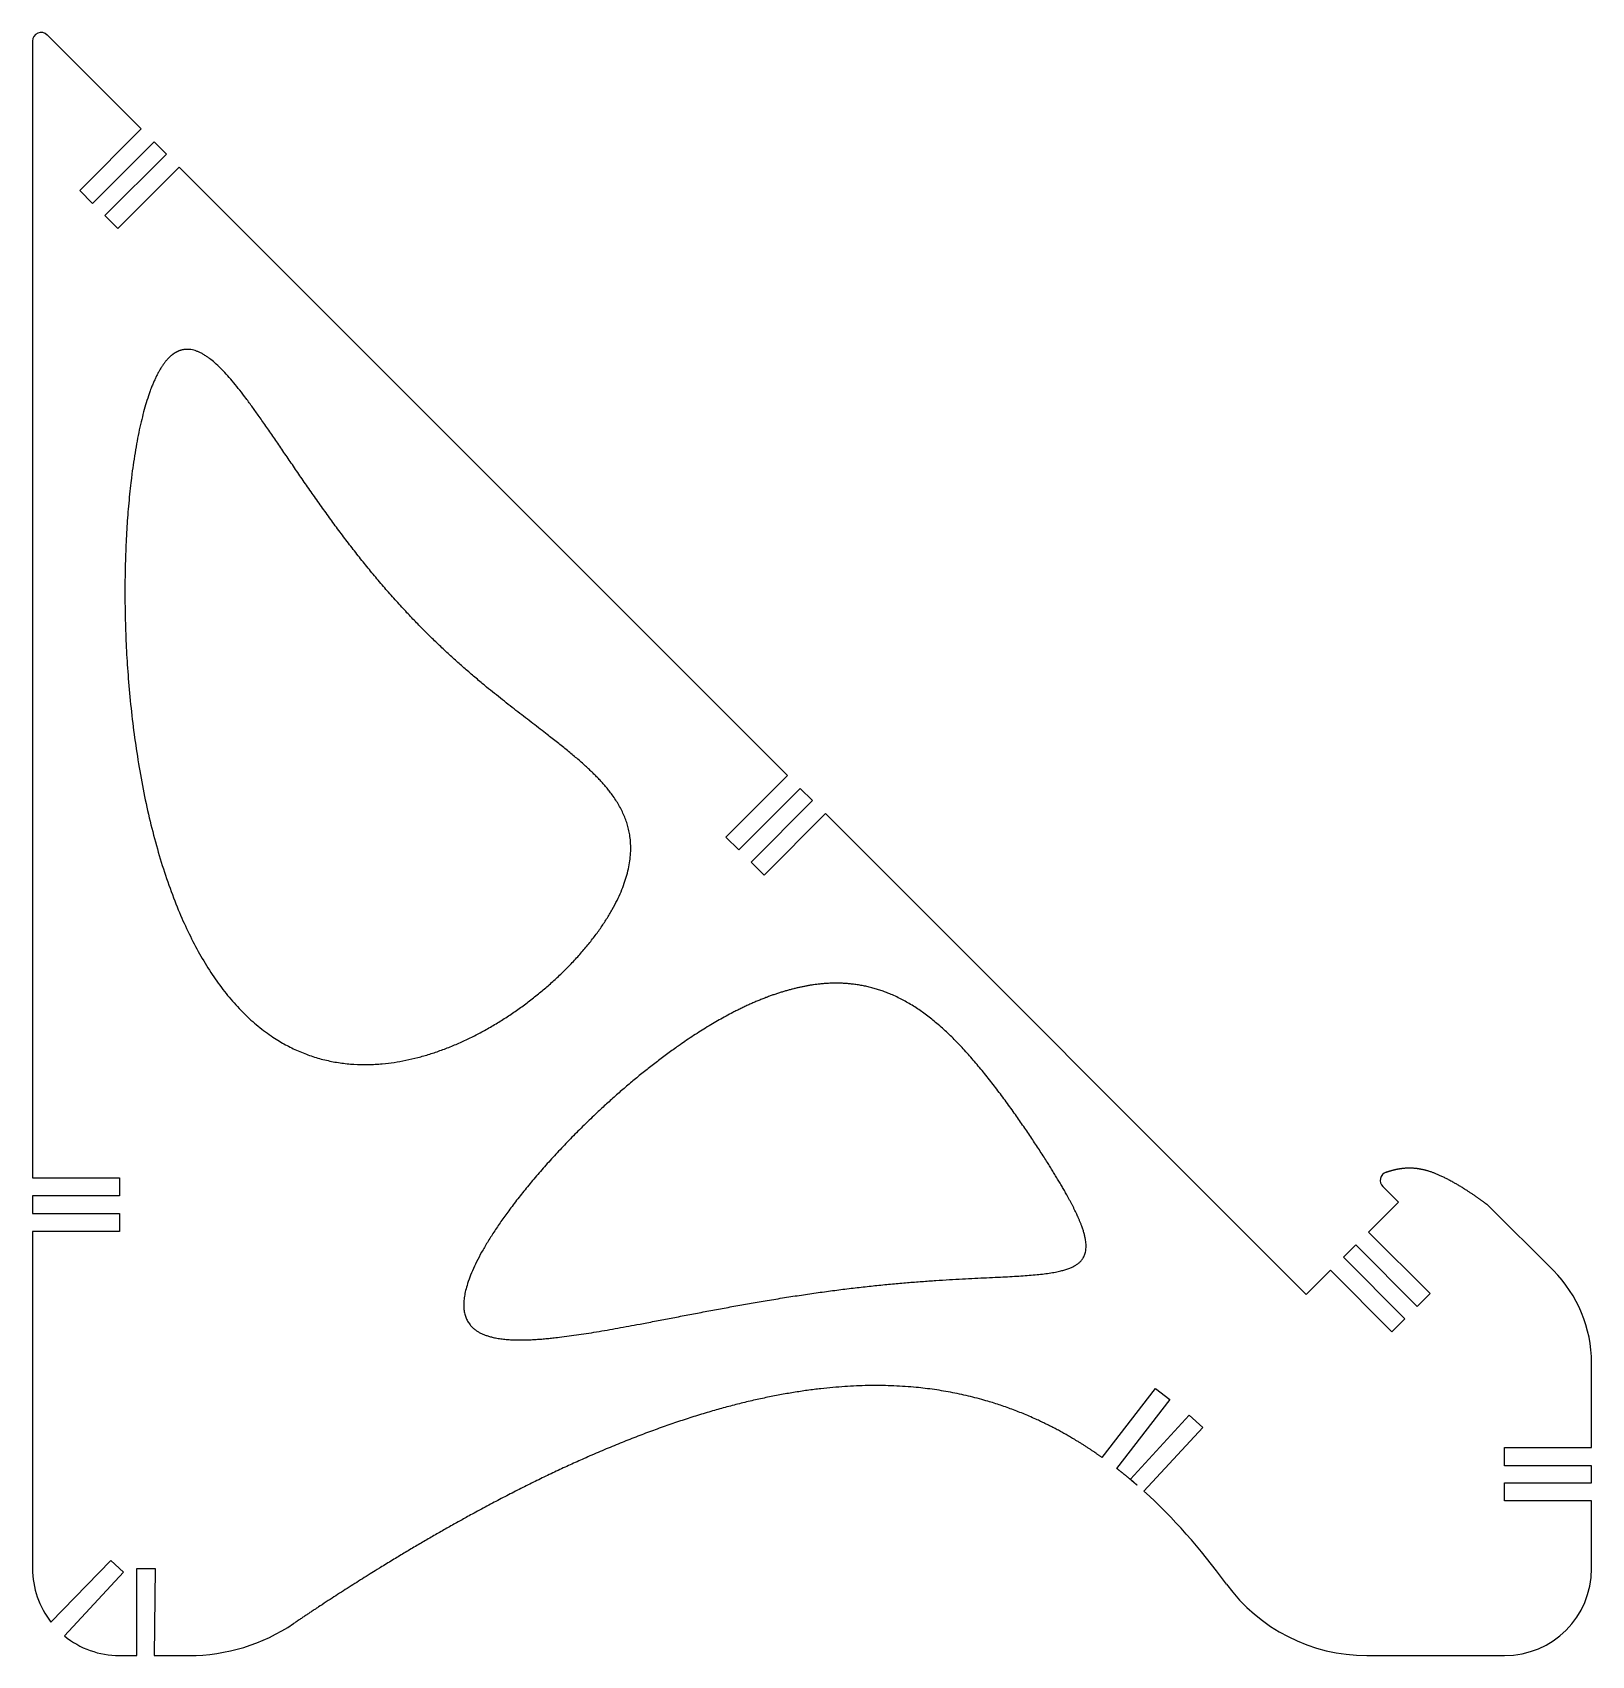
# Model space of a CAD drawing. Header units: millimetres. Extents: x 0 to 179, y 0 to 187.
import ezdxf

# ---------------------------------------------------------------- set-up
doc = ezdxf.new("R2010")
doc.units = ezdxf.units.MM
doc.layers.get('0').update_dxf_attribs({"linetype": 'CONTINUOUS'})

msp = doc.modelspace()

# ---------------------------------------------------------------- linework, layer by layer
for p, q in [((0, 185.59), (0, 54.93)), ((12.51, 175.5), (1.71, 186.3)), ((5.44, 168.43), (12.51, 175.5)), ((13.99, 174.01), (6.92, 166.94)), ((15.41, 172.6), (13.99, 174.01)), ((8.34, 165.53), (15.41, 172.6)), ((16.89, 171.11), (9.82, 164.04)), ((86.83, 101.18), (16.89, 171.11)), ((6.92, 166.94), (5.44, 168.43)), ((9.82, 164.04), (8.34, 165.53)), ((79.76, 94.1), (86.83, 101.18)), ((88.31, 99.69), (81.24, 92.62)), ((89.73, 98.28), (88.31, 99.69)), ((82.66, 91.21), (89.73, 98.28)), ((91.21, 96.79), (84.14, 89.72)), ((146.5, 41.51), (91.21, 96.79)), ((81.24, 92.62), (79.76, 94.1)), ((84.14, 89.72), (82.66, 91.21)), ((0, 54.93), (10, 54.93)), ((10, 54.93), (10, 52.83)), ((10, 52.83), (0, 52.83)), ((0, 52.83), (0, 50.83)), ((155.3, 53.92), (157.1, 52.11)), ((0, 50.83), (10, 50.83)), ((10, 50.83), (10, 48.73)), ((157.1, 52.11), (153.67, 48.68)), ((174.92, 44.25), (167.38, 51.79)), ((10, 48.73), (0, 48.73)), ((0, 48.73), (0, 10)), ((153.67, 48.68), (160.74, 41.61)), ((152.19, 47.2), (150.77, 45.79)), ((159.26, 40.13), (152.19, 47.2)), ((150.77, 45.79), (157.85, 38.71)), ((149.29, 44.3), (146.5, 41.51)), ((156.36, 37.23), (149.29, 44.3)), ((160.74, 41.61), (159.26, 40.13)), ((157.85, 38.71), (156.36, 37.23)), ((179.31, 23.92), (179.31, 33.65)), ((123.01, 22.77), (129.15, 30.71)), ((129.15, 30.71), (130.81, 29.42)), ((130.81, 29.42), (124.69, 21.51)), ((126.28, 20.29), (133.05, 27.65)), ((134.59, 26.23), (127.83, 18.88)), ((133.05, 27.65), (134.59, 26.23)), ((169.31, 21.82), (169.31, 23.92)), ((169.31, 23.92), (179.31, 23.92)), ((179.31, 21.82), (169.31, 21.82)), ((179.31, 19.87), (179.31, 21.82)), ((127.05, 19.58), (126.28, 20.29)), ((169.31, 17.77), (169.31, 19.87)), ((169.31, 19.87), (179.31, 19.87)), ((179.31, 17.77), (169.31, 17.77)), ((179.31, 10), (179.31, 17.77)), ((2.13, 3.83), (9, 10.94)), ((10.46, 9.58), (3.67, 2.26)), ((9, 10.94), (10.46, 9.58)), ((12, 0), (12, 10)), ((12, 10), (14.1, 10)), ((14.1, 10), (14, 0)), ((10, 0), (12, 0)), ((14, 0), (18.01, 0)), ((153.48, 0), (169.31, 0))]:
    msp.add_line(p, q)
for centre, radius, start, end in [((1, 185.59), 1, 45, 180.0006), ((156.01, 54.62), 1, 109.3073, 225), ((164.31, 33.65), 15, 0, 45), ((10, 10), 10, 180.0006, 218.0689), ((169.31, 10), 10, 270, 360), ((153.48, 20), 20, 216.1042, 270), ((10, 10), 10, 230.7286, 270), ((18.01, 21.5), 21.5, 270, 303.9818)]:
    msp.add_arc(centre, radius, start, end)
msp.add_ellipse((44.49, -281.15), major_axis=(-62.39, -311.05), ratio=0.35078, start_param=2.83004, end_param=2.936048)
for points in [[(15.99, 149.47), (16.73, 150.07), (18.3, 150.62), (20.92, 149.45), (25.01, 144.38), (31.33, 134.54), (38.98, 123.88), (47.74, 114.65), (56.73, 107.68), (64.4, 102.18), (69.12, 96.8), (69.59, 90.27), (65.32, 82.28), (57.06, 74.19), (46.35, 68.21), (35.03, 66.63), (24.91, 71.16), (17.2, 82.02), (12.34, 97.61), (10.25, 115.3), (10.51, 131.98), (12.12, 142.14), (13.88, 146.98), (15.26, 148.86), (15.99, 149.47)], [(85.9, 76.18), (87.42, 76.67), (90.38, 77.39), (94.54, 77.63), (99.48, 76.33), (104.81, 72.48), (109.54, 67.14), (113.85, 61.18), (117.63, 55.42), (120.44, 50.52), (121.7, 46.91), (120.84, 44.75), (117.56, 43.8), (111.84, 43.51), (103.93, 43.22), (94.33, 42.4), (83.76, 40.81), (73.12, 38.73), (63.43, 36.82), (55.65, 35.86), (50.59, 36.6), (48.77, 39.55), (50.31, 44.76), (54.79, 51.69), (61.51, 59.44), (69.57, 66.91), (76.35, 71.8), (81.25, 74.45), (84.38, 75.7), (85.9, 76.18)], [(155.68, 55.57), (155.86, 55.63), (156.24, 55.75), (156.8, 55.91), (157.55, 56.05), (158.52, 56.1), (159.55, 56), (160.65, 55.72), (161.83, 55.26), (163.1, 54.62), (164.45, 53.83), (165.59, 53.08), (166.47, 52.46), (167.08, 52.02), (167.38, 51.79)]]:
    msp.add_open_spline(points, degree=5)
for points, knots in [([(123.01, 22.77), (121.89, 23.56), (118.87, 25.56), (113.75, 28.27), (106.21, 30.78), (95.7, 31.69), (83.25, 29.98), (69.86, 25.78), (56.57, 19.76), (45.61, 13.66), (37.38, 8.55), (32.14, 5.09), (30.03, 3.67)], [0.2397947, 0.2397947, 0.2397947, 0.2397947, 0.2397947, 0.2397947, 0.3, 0.4, 0.5, 0.6, 0.7, 0.8, 0.9, 0.9666025, 0.9666025, 0.9666025, 0.9666025, 0.9666025, 0.9666025]), ([(127.05, 19.58), (126.96, 19.65), (126.5, 20.05), (126.03, 20.45), (125.56, 20.83), (125.09, 21.21), (124.69, 21.51)], [0.19529625, 0.19529625, 0.19529625, 0.19529625, 0.19529625, 0.19529625, 0.2, 0.2214752, 0.2214752, 0.2214752, 0.2214752, 0.2214752, 0.2214752])]:
    msp.add_open_spline(points, degree=5, knots=knots)

doc.saveas('drawing.dxf')
